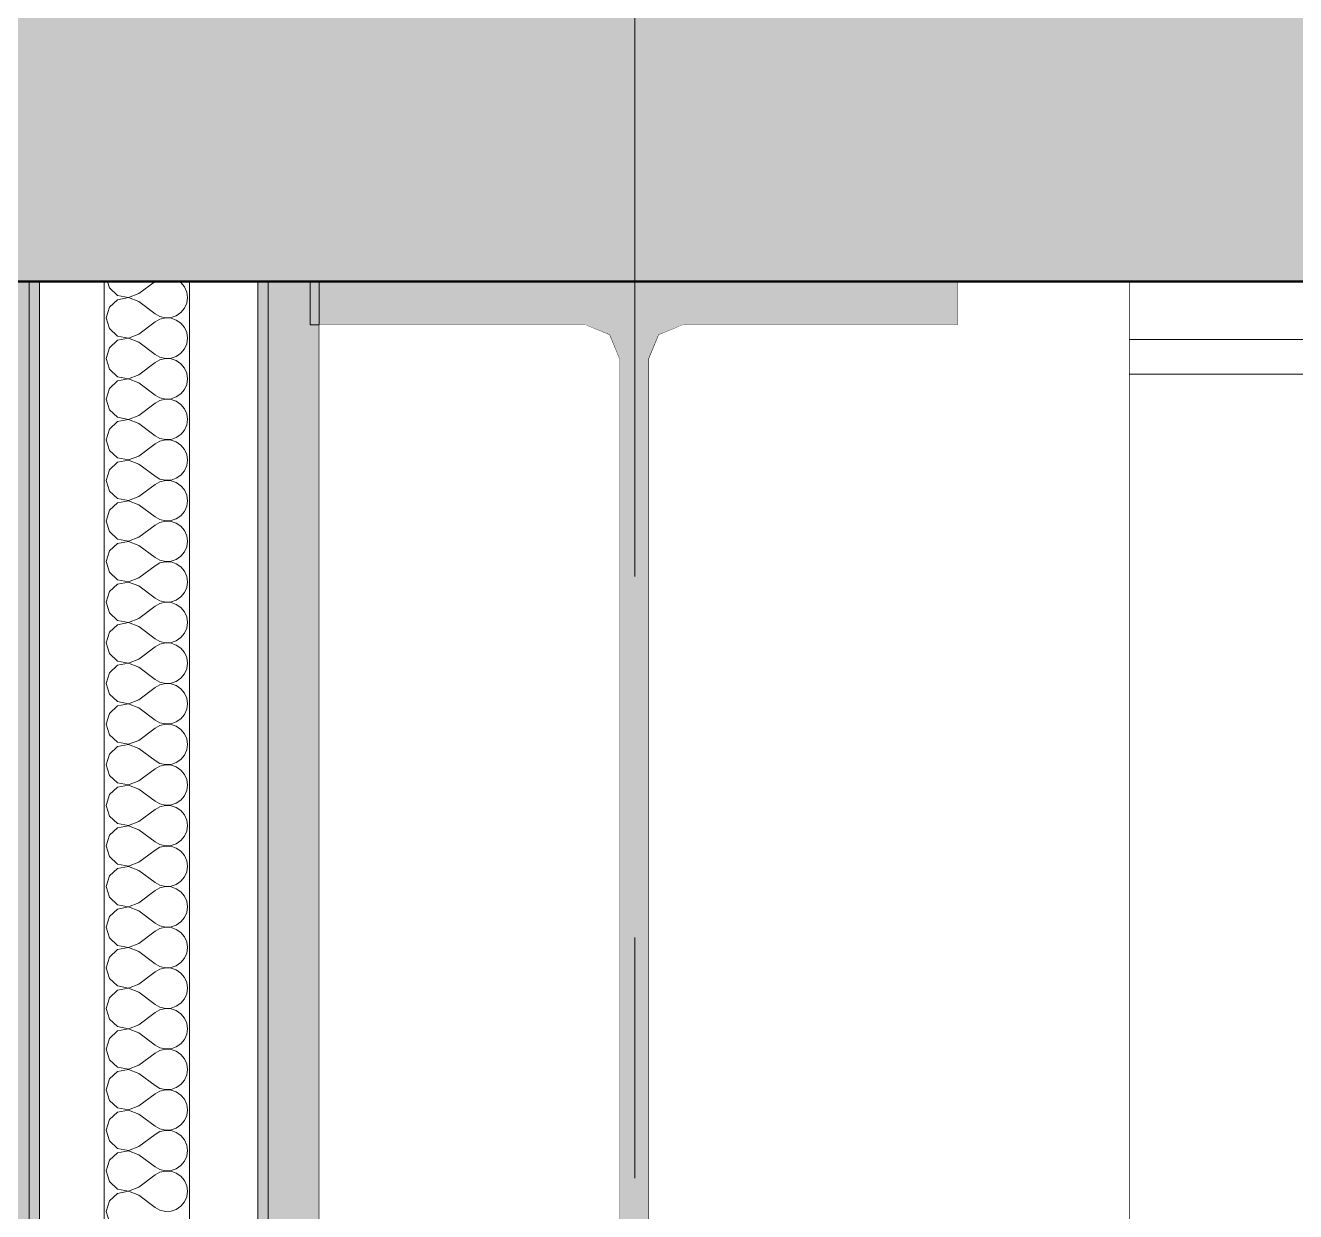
# Model space of a CAD drawing. Header units: millimetres. Extents: x -48147 to 1436659, y -488302 to 18123.
# Drawn here: x 1419576 to 1419948.3, y -475655.4 to -475307.8 of the extents above; entities that cross this region are included whole.
import ezdxf
from ezdxf.enums import TextEntityAlignment as Align

# ---------------------------------------------------------------- set-up
doc = ezdxf.new("R2010")
doc.units = ezdxf.units.MM
doc.header["$MEASUREMENT"] = 0
doc.linetypes.add('Double Dashed', pattern=[546.805537, 264.583325, -105.833328, 70.555556, -105.833328])
doc.linetypes.add('Wipeout_Contour', pattern=[1000, 0, -1000])
for name, color, linetype in [('A-230-M_FLOOR.IFC Import', 7, 'Continuous'), ('A-25-M_Wall_Int', 7, 'Continuous'), ('New_A-15-MG_Structural_Grid_Phase_2', 7, 'Continuous'), ('New_A-25-M_Wall_Int', 7, 'Continuous'), ('S-280-M_STRUCT_FRAME.IFC Import', 7, 'Continuous')]:
    doc.layers.add(name, color=color, linetype=linetype)
for name, color, linetype, lineweight, true_color in [('A-230-M_FLOOR.IFC Import_Pen_No__109', 7, 'Continuous', 15, 0xa6a6a6), ('A-230-M_FLOOR.IFC Import_Pen_No__29', 7, 'Continuous', 50, 0x2a2a2a), ('New_A-15-MG_Structural_Grid_Phase_2_Pen_No__222', 7, 'Continuous', 13, 0x65af33), ('New_A-25-M_Wall_Int_Pen_No__107', 7, 'Continuous', 15, 0xa6a6a6)]:
    doc.layers.add(name, color=color, linetype=linetype, lineweight=lineweight, true_color=true_color)
for name, color, linetype, lineweight in [('New_A-25-M_Wall_Int_Pen_No__1', 7, 'Continuous', 13), ('S-280-M_STRUCT_FRAME.IFC Import_Pen_No__1', 7, 'Continuous', 13), ('S-280-M_STRUCT_FRAME.IFC Import_Pen_No__160', 5, 'Continuous', 200), ('S-280-M_STRUCT_FRAME.IFC Import_Pen_No__90', 8, 'Continuous', 20)]:
    doc.layers.add(name, color=color, linetype=linetype, lineweight=lineweight)
doc.styles.add('GENERATED_STYLE_2', font='')
doc.styles.get('GENERATED_STYLE_2').set_extended_font_data('Swis721 BT')

# ---------------------------------------------------------------- blocks, each defined once
blk = doc.blocks.new('*X360', base_point=(1424163.9, -483032.8))
at = {"layer": 'New_A-25-M_Wall_Int_Pen_No__107', "linetype": 'Continuous'}
for p, q in [((1419600.05, -475382.8), (1419600.6, -475384.74)), ((1419600.6, -475384.74), (1419603, -475386.93)), ((1419609.24, -475386.37), (1419614, -475382.8)), ((1419621.59, -475383.16), (1419621.05, -475382.8)), ((1419622.63, -475384.43), (1419621.59, -475383.16)), ((1419623.3, -475385.93), (1419622.63, -475384.43)), ((1419623.52, -475387.56), (1419623.3, -475385.93)), ((1419603, -475388.19), (1419600.6, -475390.38)), ((1419603, -475386.93), (1419606.2, -475387.53)), ((1419606.2, -475387.58), (1419603, -475388.19)), ((1419606.2, -475387.53), (1419609.24, -475386.37)), ((1419609.24, -475388.75), (1419606.2, -475387.58)), ((1419609.24, -475388.75), (1419614, -475392.32)), ((1419622.63, -475390.69), (1419623.3, -475389.19)), ((1419623.3, -475389.19), (1419623.52, -475387.56)), ((1419600.6, -475390.38), (1419599.71, -475393.51)), ((1419599.71, -475393.51), (1419600.6, -475396.64)), ((1419614, -475392.32), (1419615.44, -475393.12)), ((1419615.44, -475393.12), (1419617.04, -475393.49)), ((1419617.04, -475393.54), (1419615.44, -475393.91)), ((1419617.04, -475393.49), (1419618.68, -475393.41)), ((1419618.68, -475393.61), (1419617.04, -475393.54)), ((1419618.68, -475393.41), (1419620.23, -475392.88)), ((1419620.23, -475392.88), (1419621.59, -475391.95)), ((1419621.59, -475391.95), (1419622.63, -475390.69)), ((1419600.6, -475396.64), (1419603, -475398.84)), ((1419609.24, -475398.27), (1419614, -475394.7)), ((1419615.44, -475393.91), (1419614, -475394.7)), ((1419620.23, -475394.14), (1419618.68, -475393.61)), ((1419621.59, -475395.07), (1419620.23, -475394.14)), ((1419622.63, -475396.33), (1419621.59, -475395.07)), ((1419623.3, -475397.84), (1419622.63, -475396.33)), ((1419603, -475400.09), (1419600.6, -475402.29)), ((1419603, -475398.84), (1419606.2, -475399.44)), ((1419606.2, -475399.49), (1419603, -475400.09)), ((1419606.2, -475399.44), (1419609.24, -475398.27)), ((1419609.24, -475400.65), (1419606.2, -475399.49)), ((1419609.24, -475400.65), (1419614, -475404.23)), ((1419623.52, -475399.46), (1419623.3, -475397.84)), ((1419623.3, -475401.09), (1419623.52, -475399.46)), ((1419600.6, -475402.29), (1419599.71, -475405.42)), ((1419614, -475404.23), (1419615.44, -475405.02)), ((1419620.23, -475404.79), (1419621.59, -475403.86)), ((1419621.59, -475403.86), (1419622.63, -475402.59)), ((1419622.63, -475402.59), (1419623.3, -475401.09)), ((1419599.71, -475405.42), (1419600.6, -475408.55)), ((1419609.24, -475410.18), (1419614, -475406.61)), ((1419615.44, -475405.81), (1419614, -475406.61)), ((1419615.44, -475405.02), (1419617.04, -475405.39)), ((1419617.04, -475405.44), (1419615.44, -475405.81)), ((1419617.04, -475405.39), (1419618.68, -475405.31)), ((1419618.68, -475405.52), (1419617.04, -475405.44)), ((1419618.68, -475405.31), (1419620.23, -475404.79)), ((1419620.23, -475406.04), (1419618.68, -475405.52)), ((1419621.59, -475406.97), (1419620.23, -475406.04)), ((1419622.63, -475408.24), (1419621.59, -475406.97)), ((1419623.3, -475409.74), (1419622.63, -475408.24)), ((1419600.6, -475408.55), (1419603, -475410.74)), ((1419603, -475412), (1419600.6, -475414.19)), ((1419603, -475410.74), (1419606.2, -475411.34)), ((1419606.2, -475411.39), (1419603, -475412)), ((1419606.2, -475411.34), (1419609.24, -475410.18)), ((1419609.24, -475412.56), (1419606.2, -475411.39)), ((1419623.52, -475411.37), (1419623.3, -475409.74)), ((1419623.3, -475412.99), (1419623.52, -475411.37)), ((1419600.6, -475414.19), (1419599.71, -475417.32)), ((1419609.24, -475412.56), (1419614, -475416.13)), ((1419620.23, -475416.69), (1419621.59, -475415.76)), ((1419621.59, -475415.76), (1419622.63, -475414.5)), ((1419622.63, -475414.5), (1419623.3, -475412.99)), ((1419599.71, -475417.32), (1419600.6, -475420.45)), ((1419609.24, -475422.08), (1419614, -475418.51)), ((1419614, -475416.13), (1419615.44, -475416.92)), ((1419615.44, -475417.72), (1419614, -475418.51)), ((1419615.44, -475416.92), (1419617.04, -475417.3)), ((1419617.04, -475417.34), (1419615.44, -475417.72)), ((1419617.04, -475417.3), (1419618.68, -475417.22)), ((1419618.68, -475417.42), (1419617.04, -475417.34)), ((1419618.68, -475417.22), (1419620.23, -475416.69)), ((1419620.23, -475417.95), (1419618.68, -475417.42)), ((1419621.59, -475418.88), (1419620.23, -475417.95)), ((1419622.63, -475420.14), (1419621.59, -475418.88)), ((1419600.6, -475420.45), (1419603, -475422.64)), ((1419603, -475422.64), (1419606.2, -475423.25)), ((1419606.2, -475423.3), (1419603, -475423.9)), ((1419606.2, -475423.25), (1419609.24, -475422.08)), ((1419609.24, -475424.46), (1419606.2, -475423.3)), ((1419623.3, -475421.65), (1419622.63, -475420.14)), ((1419623.52, -475423.27), (1419623.3, -475421.65)), ((1419623.3, -475424.9), (1419623.52, -475423.27)), ((1419600.6, -475426.1), (1419599.71, -475429.23)), ((1419603, -475423.9), (1419600.6, -475426.1)), ((1419609.24, -475424.46), (1419614, -475428.04)), ((1419621.59, -475427.67), (1419622.63, -475426.4)), ((1419622.63, -475426.4), (1419623.3, -475424.9)), ((1419599.71, -475429.23), (1419600.6, -475432.35)), ((1419609.24, -475433.99), (1419614, -475430.42)), ((1419614, -475428.04), (1419615.44, -475428.83)), ((1419615.44, -475429.62), (1419614, -475430.42)), ((1419615.44, -475428.83), (1419617.04, -475429.2)), ((1419617.04, -475429.25), (1419615.44, -475429.62)), ((1419617.04, -475429.2), (1419618.68, -475429.12)), ((1419618.68, -475429.33), (1419617.04, -475429.25)), ((1419618.68, -475429.12), (1419620.23, -475428.6)), ((1419620.23, -475429.85), (1419618.68, -475429.33)), ((1419620.23, -475428.6), (1419621.59, -475427.67)), ((1419621.59, -475430.78), (1419620.23, -475429.85)), ((1419600.6, -475432.35), (1419603, -475434.55)), ((1419606.2, -475435.15), (1419609.24, -475433.99)), ((1419622.63, -475432.05), (1419621.59, -475430.78)), ((1419623.3, -475433.55), (1419622.63, -475432.05)), ((1419623.52, -475435.18), (1419623.3, -475433.55)), ((1419600.6, -475438), (1419599.71, -475441.13)), ((1419603, -475435.81), (1419600.6, -475438)), ((1419603, -475434.55), (1419606.2, -475435.15)), ((1419606.2, -475435.2), (1419603, -475435.81)), ((1419609.24, -475436.37), (1419606.2, -475435.2)), ((1419609.24, -475436.37), (1419614, -475439.94)), ((1419622.63, -475438.31), (1419623.3, -475436.8)), ((1419623.3, -475436.8), (1419623.52, -475435.18)), ((1419599.71, -475441.13), (1419600.6, -475444.26)), ((1419614, -475439.94), (1419615.44, -475440.73)), ((1419615.44, -475441.53), (1419614, -475442.32)), ((1419615.44, -475440.73), (1419617.04, -475441.11)), ((1419617.04, -475441.15), (1419615.44, -475441.53)), ((1419617.04, -475441.11), (1419618.68, -475441.03)), ((1419618.68, -475441.23), (1419617.04, -475441.15)), ((1419618.68, -475441.03), (1419620.23, -475440.5)), ((1419620.23, -475441.76), (1419618.68, -475441.23)), ((1419620.23, -475440.5), (1419621.59, -475439.57)), ((1419621.59, -475442.69), (1419620.23, -475441.76)), ((1419621.59, -475439.57), (1419622.63, -475438.31)), ((1419600.6, -475444.26), (1419603, -475446.45)), ((1419609.24, -475445.89), (1419614, -475442.32)), ((1419622.63, -475443.95), (1419621.59, -475442.69)), ((1419623.3, -475445.46), (1419622.63, -475443.95)), ((1419623.52, -475447.08), (1419623.3, -475445.46)), ((1419603, -475447.71), (1419600.6, -475449.91)), ((1419603, -475446.45), (1419606.2, -475447.06)), ((1419606.2, -475447.11), (1419603, -475447.71)), ((1419606.2, -475447.06), (1419609.24, -475445.89)), ((1419609.24, -475448.27), (1419606.2, -475447.11)), ((1419609.24, -475448.27), (1419614, -475451.84)), ((1419622.63, -475450.21), (1419623.3, -475448.71)), ((1419623.3, -475448.71), (1419623.52, -475447.08)), ((1419600.6, -475449.91), (1419599.71, -475453.04)), ((1419599.71, -475453.04), (1419600.6, -475456.16)), ((1419614, -475451.84), (1419615.44, -475452.64)), ((1419615.44, -475452.64), (1419617.04, -475453.01)), ((1419617.04, -475453.06), (1419615.44, -475453.43)), ((1419617.04, -475453.01), (1419618.68, -475452.93)), ((1419618.68, -475453.14), (1419617.04, -475453.06)), ((1419618.68, -475452.93), (1419620.23, -475452.41)), ((1419620.23, -475452.41), (1419621.59, -475451.48)), ((1419621.59, -475451.48), (1419622.63, -475450.21)), ((1419600.6, -475456.16), (1419603, -475458.36)), ((1419609.24, -475457.8), (1419614, -475454.23)), ((1419615.44, -475453.43), (1419614, -475454.23)), ((1419620.23, -475453.66), (1419618.68, -475453.14)), ((1419621.59, -475454.59), (1419620.23, -475453.66)), ((1419622.63, -475455.86), (1419621.59, -475454.59)), ((1419623.3, -475457.36), (1419622.63, -475455.86)), ((1419603, -475459.62), (1419600.6, -475461.81)), ((1419603, -475458.36), (1419606.2, -475458.96)), ((1419606.2, -475459.01), (1419603, -475459.62)), ((1419606.2, -475458.96), (1419609.24, -475457.8)), ((1419609.24, -475460.18), (1419606.2, -475459.01)), ((1419609.24, -475460.18), (1419614, -475463.75)), ((1419623.52, -475458.99), (1419623.3, -475457.36)), ((1419623.3, -475460.61), (1419623.52, -475458.99)), ((1419600.6, -475461.81), (1419599.71, -475464.94)), ((1419614, -475463.75), (1419615.44, -475464.54)), ((1419620.23, -475464.31), (1419621.59, -475463.38)), ((1419621.59, -475463.38), (1419622.63, -475462.12)), ((1419622.63, -475462.12), (1419623.3, -475460.61)), ((1419599.71, -475464.94), (1419600.6, -475468.07)), ((1419609.24, -475469.7), (1419614, -475466.13)), ((1419615.44, -475465.34), (1419614, -475466.13)), ((1419615.44, -475464.54), (1419617.04, -475464.92)), ((1419617.04, -475464.96), (1419615.44, -475465.34)), ((1419617.04, -475464.92), (1419618.68, -475464.84)), ((1419618.68, -475465.04), (1419617.04, -475464.96)), ((1419618.68, -475464.84), (1419620.23, -475464.31)), ((1419620.23, -475465.57), (1419618.68, -475465.04)), ((1419621.59, -475466.5), (1419620.23, -475465.57)), ((1419622.63, -475467.76), (1419621.59, -475466.5)), ((1419623.3, -475469.27), (1419622.63, -475467.76)), ((1419600.6, -475468.07), (1419603, -475470.26)), ((1419603, -475471.52), (1419600.6, -475473.72)), ((1419603, -475470.26), (1419606.2, -475470.87)), ((1419606.2, -475470.92), (1419603, -475471.52)), ((1419606.2, -475470.87), (1419609.24, -475469.7)), ((1419609.24, -475472.08), (1419606.2, -475470.92)), ((1419623.52, -475470.89), (1419623.3, -475469.27)), ((1419623.3, -475472.52), (1419623.52, -475470.89)), ((1419600.6, -475473.72), (1419599.71, -475476.84)), ((1419609.24, -475472.08), (1419614, -475475.65)), ((1419620.23, -475476.22), (1419621.59, -475475.29)), ((1419621.59, -475475.29), (1419622.63, -475474.02)), ((1419622.63, -475474.02), (1419623.3, -475472.52)), ((1419599.71, -475476.84), (1419600.6, -475479.97)), ((1419609.24, -475481.61), (1419614, -475478.04)), ((1419614, -475475.65), (1419615.44, -475476.45)), ((1419615.44, -475477.24), (1419614, -475478.04)), ((1419615.44, -475476.45), (1419617.04, -475476.82)), ((1419617.04, -475476.87), (1419615.44, -475477.24)), ((1419617.04, -475476.82), (1419618.68, -475476.74)), ((1419618.68, -475476.95), (1419617.04, -475476.87)), ((1419618.68, -475476.74), (1419620.23, -475476.22)), ((1419620.23, -475477.47), (1419618.68, -475476.95)), ((1419621.59, -475478.4), (1419620.23, -475477.47)), ((1419622.63, -475479.67), (1419621.59, -475478.4)), ((1419600.6, -475479.97), (1419603, -475482.17)), ((1419603, -475482.17), (1419606.2, -475482.77)), ((1419606.2, -475482.82), (1419603, -475483.43)), ((1419606.2, -475482.77), (1419609.24, -475481.61)), ((1419609.24, -475483.99), (1419606.2, -475482.82)), ((1419623.3, -475481.17), (1419622.63, -475479.67)), ((1419623.52, -475482.8), (1419623.3, -475481.17)), ((1419623.3, -475484.42), (1419623.52, -475482.8)), ((1419600.6, -475485.62), (1419599.71, -475488.75)), ((1419603, -475483.43), (1419600.6, -475485.62)), ((1419609.24, -475483.99), (1419614, -475487.56)), ((1419621.59, -475487.19), (1419622.63, -475485.93)), ((1419622.63, -475485.93), (1419623.3, -475484.42)), ((1419599.71, -475488.75), (1419600.6, -475491.88)), ((1419609.24, -475493.51), (1419614, -475489.94)), ((1419614, -475487.56), (1419615.44, -475488.35)), ((1419615.44, -475489.15), (1419614, -475489.94)), ((1419615.44, -475488.35), (1419617.04, -475488.73)), ((1419617.04, -475488.77), (1419615.44, -475489.15)), ((1419617.04, -475488.73), (1419618.68, -475488.65)), ((1419618.68, -475488.85), (1419617.04, -475488.77)), ((1419618.68, -475488.65), (1419620.23, -475488.12)), ((1419620.23, -475489.38), (1419618.68, -475488.85)), ((1419620.23, -475488.12), (1419621.59, -475487.19)), ((1419621.59, -475490.31), (1419620.23, -475489.38)), ((1419622.63, -475491.57), (1419621.59, -475490.31)), ((1419600.6, -475491.88), (1419603, -475494.07)), ((1419603, -475494.07), (1419606.2, -475494.68)), ((1419606.2, -475494.68), (1419609.24, -475493.51)), ((1419623.3, -475493.08), (1419622.63, -475491.57)), ((1419623.52, -475494.7), (1419623.3, -475493.08)), ((1419600.6, -475497.52), (1419599.71, -475500.65)), ((1419603, -475495.33), (1419600.6, -475497.52)), ((1419606.2, -475494.73), (1419603, -475495.33)), ((1419609.24, -475495.89), (1419606.2, -475494.73)), ((1419609.24, -475495.89), (1419614, -475499.46)), ((1419622.63, -475497.83), (1419623.3, -475496.33)), ((1419623.3, -475496.33), (1419623.52, -475494.7)), ((1419599.71, -475500.65), (1419600.6, -475503.78)), ((1419614, -475499.46), (1419615.44, -475500.26)), ((1419615.44, -475501.05), (1419614, -475501.84)), ((1419615.44, -475500.26), (1419617.04, -475500.63)), ((1419617.04, -475500.68), (1419615.44, -475501.05)), ((1419617.04, -475500.63), (1419618.68, -475500.55)), ((1419618.68, -475500.76), (1419617.04, -475500.68)), ((1419618.68, -475500.55), (1419620.23, -475500.03)), ((1419620.23, -475501.28), (1419618.68, -475500.76)), ((1419620.23, -475500.03), (1419621.59, -475499.1)), ((1419621.59, -475502.21), (1419620.23, -475501.28)), ((1419621.59, -475499.1), (1419622.63, -475497.83)), ((1419600.6, -475503.78), (1419603, -475505.98)), ((1419609.24, -475505.42), (1419614, -475501.84)), ((1419622.63, -475503.48), (1419621.59, -475502.21)), ((1419623.3, -475504.98), (1419622.63, -475503.48)), ((1419623.52, -475506.61), (1419623.3, -475504.98)), ((1419603, -475507.23), (1419600.6, -475509.43)), ((1419603, -475505.98), (1419606.2, -475506.58)), ((1419606.2, -475506.63), (1419603, -475507.23)), ((1419606.2, -475506.58), (1419609.24, -475505.42)), ((1419609.24, -475507.8), (1419606.2, -475506.63)), ((1419609.24, -475507.8), (1419614, -475511.37)), ((1419622.63, -475509.74), (1419623.3, -475508.23)), ((1419623.3, -475508.23), (1419623.52, -475506.61)), ((1419600.6, -475509.43), (1419599.71, -475512.56)), ((1419599.71, -475512.56), (1419600.6, -475515.69)), ((1419614, -475511.37), (1419615.44, -475512.16)), ((1419615.44, -475512.16), (1419617.04, -475512.53)), ((1419617.04, -475512.58), (1419615.44, -475512.95)), ((1419617.04, -475512.53), (1419618.68, -475512.46)), ((1419618.68, -475512.66), (1419617.04, -475512.58)), ((1419618.68, -475512.46), (1419620.23, -475511.93)), ((1419620.23, -475513.19), (1419618.68, -475512.66)), ((1419620.23, -475511.93), (1419621.59, -475511)), ((1419621.59, -475511), (1419622.63, -475509.74)), ((1419600.6, -475515.69), (1419603, -475517.88)), ((1419609.24, -475517.32), (1419614, -475513.75)), ((1419615.44, -475512.95), (1419614, -475513.75)), ((1419621.59, -475514.12), (1419620.23, -475513.19)), ((1419622.63, -475515.38), (1419621.59, -475514.12)), ((1419623.3, -475516.88), (1419622.63, -475515.38)), ((1419603, -475519.14), (1419600.6, -475521.33)), ((1419603, -475517.88), (1419606.2, -475518.49)), ((1419606.2, -475518.54), (1419603, -475519.14)), ((1419606.2, -475518.49), (1419609.24, -475517.32)), ((1419609.24, -475519.7), (1419606.2, -475518.54)), ((1419609.24, -475519.7), (1419614, -475523.27)), ((1419622.63, -475521.64), (1419623.3, -475520.14)), ((1419623.52, -475518.51), (1419623.3, -475516.88)), ((1419623.3, -475520.14), (1419623.52, -475518.51)), ((1419600.6, -475521.33), (1419599.71, -475524.46)), ((1419614, -475523.27), (1419615.44, -475524.07)), ((1419618.68, -475524.36), (1419620.23, -475523.84)), ((1419620.23, -475523.84), (1419621.59, -475522.91)), ((1419621.59, -475522.91), (1419622.63, -475521.64)), ((1419599.71, -475524.46), (1419600.6, -475527.59)), ((1419609.24, -475529.23), (1419614, -475525.65)), ((1419615.44, -475524.86), (1419614, -475525.65)), ((1419615.44, -475524.07), (1419617.04, -475524.44)), ((1419617.04, -475524.49), (1419615.44, -475524.86)), ((1419617.04, -475524.44), (1419618.68, -475524.36)), ((1419618.68, -475524.57), (1419617.04, -475524.49)), ((1419620.23, -475525.09), (1419618.68, -475524.57)), ((1419621.59, -475526.02), (1419620.23, -475525.09)), ((1419622.63, -475527.29), (1419621.59, -475526.02)), ((1419623.3, -475528.79), (1419622.63, -475527.29)), ((1419600.6, -475527.59), (1419603, -475529.79)), ((1419603, -475531.04), (1419600.6, -475533.24)), ((1419603, -475529.79), (1419606.2, -475530.39)), ((1419606.2, -475530.44), (1419603, -475531.04)), ((1419606.2, -475530.39), (1419609.24, -475529.23)), ((1419609.24, -475531.61), (1419606.2, -475530.44)), ((1419623.52, -475530.42), (1419623.3, -475528.79)), ((1419623.3, -475532.04), (1419623.52, -475530.42)), ((1419600.6, -475533.24), (1419599.71, -475536.37)), ((1419609.24, -475531.61), (1419614, -475535.18)), ((1419620.23, -475535.74), (1419621.59, -475534.81)), ((1419621.59, -475534.81), (1419622.63, -475533.55)), ((1419622.63, -475533.55), (1419623.3, -475532.04)), ((1419599.71, -475536.37), (1419600.6, -475539.5)), ((1419609.24, -475541.13), (1419614, -475537.56)), ((1419614, -475535.18), (1419615.44, -475535.97)), ((1419615.44, -475536.76), (1419614, -475537.56)), ((1419615.44, -475535.97), (1419617.04, -475536.34)), ((1419617.04, -475536.39), (1419615.44, -475536.76)), ((1419617.04, -475536.34), (1419618.68, -475536.26)), ((1419618.68, -475536.47), (1419617.04, -475536.39)), ((1419618.68, -475536.26), (1419620.23, -475535.74)), ((1419620.23, -475537), (1419618.68, -475536.47)), ((1419621.59, -475537.93), (1419620.23, -475537)), ((1419622.63, -475539.19), (1419621.59, -475537.93)), ((1419600.6, -475539.5), (1419603, -475541.69)), ((1419603, -475541.69), (1419606.2, -475542.3)), ((1419606.2, -475542.34), (1419603, -475542.95)), ((1419606.2, -475542.3), (1419609.24, -475541.13)), ((1419609.24, -475543.51), (1419606.2, -475542.34)), ((1419623.3, -475540.69), (1419622.63, -475539.19)), ((1419623.52, -475542.32), (1419623.3, -475540.69)), ((1419623.3, -475543.95), (1419623.52, -475542.32)), ((1419600.6, -475545.14), (1419599.71, -475548.27)), ((1419603, -475542.95), (1419600.6, -475545.14)), ((1419609.24, -475543.51), (1419614, -475547.08)), ((1419621.59, -475546.71), (1419622.63, -475545.45)), ((1419622.63, -475545.45), (1419623.3, -475543.95)), ((1419599.71, -475548.27), (1419600.6, -475551.4)), ((1419609.24, -475553.04), (1419614, -475549.46)), ((1419614, -475547.08), (1419615.44, -475547.88)), ((1419615.44, -475548.67), (1419614, -475549.46)), ((1419615.44, -475547.88), (1419617.04, -475548.25)), ((1419617.04, -475548.3), (1419615.44, -475548.67)), ((1419617.04, -475548.25), (1419618.68, -475548.17)), ((1419618.68, -475548.38), (1419617.04, -475548.3)), ((1419618.68, -475548.17), (1419620.23, -475547.64)), ((1419620.23, -475548.9), (1419618.68, -475548.38)), ((1419620.23, -475547.64), (1419621.59, -475546.71)), ((1419621.59, -475549.83), (1419620.23, -475548.9)), ((1419622.63, -475551.1), (1419621.59, -475549.83)), ((1419600.6, -475551.4), (1419603, -475553.6)), ((1419603, -475553.6), (1419606.2, -475554.2)), ((1419606.2, -475554.2), (1419609.24, -475553.04)), ((1419623.3, -475552.6), (1419622.63, -475551.1)), ((1419623.52, -475554.23), (1419623.3, -475552.6)), ((1419600.6, -475557.05), (1419599.71, -475560.18)), ((1419603, -475554.85), (1419600.6, -475557.05)), ((1419606.2, -475554.25), (1419603, -475554.85)), ((1419609.24, -475555.42), (1419606.2, -475554.25)), ((1419609.24, -475555.42), (1419614, -475558.99)), ((1419621.59, -475558.62), (1419622.63, -475557.35)), ((1419622.63, -475557.35), (1419623.3, -475555.85)), ((1419623.3, -475555.85), (1419623.52, -475554.23)), ((1419599.71, -475560.18), (1419600.6, -475563.31)), ((1419614, -475558.99), (1419615.44, -475559.78)), ((1419615.44, -475560.57), (1419614, -475561.37)), ((1419615.44, -475559.78), (1419617.04, -475560.15)), ((1419617.04, -475560.2), (1419615.44, -475560.57)), ((1419617.04, -475560.15), (1419618.68, -475560.07)), ((1419618.68, -475560.28), (1419617.04, -475560.2)), ((1419618.68, -475560.07), (1419620.23, -475559.55)), ((1419620.23, -475560.81), (1419618.68, -475560.28)), ((1419620.23, -475559.55), (1419621.59, -475558.62)), ((1419621.59, -475561.74), (1419620.23, -475560.81)), ((1419600.6, -475563.31), (1419603, -475565.5)), ((1419609.24, -475564.94), (1419614, -475561.37)), ((1419622.63, -475563), (1419621.59, -475561.74)), ((1419623.3, -475564.5), (1419622.63, -475563)), ((1419623.52, -475566.13), (1419623.3, -475564.5)), ((1419603, -475566.76), (1419600.6, -475568.95)), ((1419603, -475565.5), (1419606.2, -475566.11)), ((1419606.2, -475566.15), (1419603, -475566.76)), ((1419606.2, -475566.11), (1419609.24, -475564.94)), ((1419609.24, -475567.32), (1419606.2, -475566.15)), ((1419609.24, -475567.32), (1419614, -475570.89)), ((1419622.63, -475569.26), (1419623.3, -475567.76)), ((1419623.3, -475567.76), (1419623.52, -475566.13)), ((1419600.6, -475568.95), (1419599.71, -475572.08)), ((1419599.71, -475572.08), (1419600.6, -475575.21)), ((1419614, -475570.89), (1419615.44, -475571.69)), ((1419615.44, -475571.69), (1419617.04, -475572.06)), ((1419617.04, -475572.11), (1419615.44, -475572.48)), ((1419617.04, -475572.06), (1419618.68, -475571.98)), ((1419618.68, -475572.19), (1419617.04, -475572.11)), ((1419618.68, -475571.98), (1419620.23, -475571.45)), ((1419620.23, -475572.71), (1419618.68, -475572.19)), ((1419620.23, -475571.45), (1419621.59, -475570.52)), ((1419621.59, -475570.52), (1419622.63, -475569.26)), ((1419600.6, -475575.21), (1419603, -475577.41)), ((1419609.24, -475576.84), (1419614, -475573.27)), ((1419615.44, -475572.48), (1419614, -475573.27)), ((1419621.59, -475573.64), (1419620.23, -475572.71)), ((1419622.63, -475574.91), (1419621.59, -475573.64)), ((1419623.3, -475576.41), (1419622.63, -475574.91)), ((1419603, -475578.66), (1419600.6, -475580.86)), ((1419603, -475577.41), (1419606.2, -475578.01)), ((1419606.2, -475578.06), (1419603, -475578.66)), ((1419606.2, -475578.01), (1419609.24, -475576.84)), ((1419609.24, -475579.23), (1419606.2, -475578.06)), ((1419609.24, -475579.23), (1419614, -475582.8)), ((1419622.63, -475581.16), (1419623.3, -475579.66)), ((1419623.52, -475578.04), (1419623.3, -475576.41)), ((1419623.3, -475579.66), (1419623.52, -475578.04)), ((1419600.6, -475580.86), (1419599.71, -475583.99)), ((1419614, -475582.8), (1419615.44, -475583.59)), ((1419618.68, -475583.88), (1419620.23, -475583.36)), ((1419620.23, -475583.36), (1419621.59, -475582.43)), ((1419621.59, -475582.43), (1419622.63, -475581.16)), ((1419599.71, -475583.99), (1419600.6, -475587.12)), ((1419600.6, -475587.12), (1419603, -475589.31)), ((1419609.24, -475588.75), (1419614, -475585.18)), ((1419615.44, -475584.38), (1419614, -475585.18)), ((1419615.44, -475583.59), (1419617.04, -475583.96)), ((1419617.04, -475584.01), (1419615.44, -475584.38)), ((1419617.04, -475583.96), (1419618.68, -475583.88)), ((1419618.68, -475584.09), (1419617.04, -475584.01)), ((1419620.23, -475584.62), (1419618.68, -475584.09)), ((1419621.59, -475585.55), (1419620.23, -475584.62)), ((1419622.63, -475586.81), (1419621.59, -475585.55)), ((1419623.3, -475588.31), (1419622.63, -475586.81)), ((1419603, -475590.57), (1419600.6, -475592.76)), ((1419603, -475589.31), (1419606.2, -475589.92)), ((1419606.2, -475589.96), (1419603, -475590.57)), ((1419606.2, -475589.92), (1419609.24, -475588.75)), ((1419609.24, -475591.13), (1419606.2, -475589.96)), ((1419623.52, -475589.94), (1419623.3, -475588.31)), ((1419623.3, -475591.57), (1419623.52, -475589.94)), ((1419600.6, -475592.76), (1419599.71, -475595.89)), ((1419609.24, -475591.13), (1419614, -475594.7)), ((1419620.23, -475595.26), (1419621.59, -475594.33)), ((1419621.59, -475594.33), (1419622.63, -475593.07)), ((1419622.63, -475593.07), (1419623.3, -475591.57)), ((1419599.71, -475595.89), (1419600.6, -475599.02)), ((1419609.24, -475600.65), (1419614, -475597.08)), ((1419614, -475594.7), (1419615.44, -475595.5)), ((1419615.44, -475596.29), (1419614, -475597.08)), ((1419615.44, -475595.5), (1419617.04, -475595.87)), ((1419617.04, -475595.92), (1419615.44, -475596.29)), ((1419617.04, -475595.87), (1419618.68, -475595.79)), ((1419618.68, -475596), (1419617.04, -475595.92)), ((1419618.68, -475595.79), (1419620.23, -475595.26)), ((1419620.23, -475596.52), (1419618.68, -475596)), ((1419621.59, -475597.45), (1419620.23, -475596.52)), ((1419622.63, -475598.72), (1419621.59, -475597.45)), ((1419600.6, -475599.02), (1419603, -475601.22)), ((1419603, -475601.22), (1419606.2, -475601.82)), ((1419606.2, -475601.87), (1419603, -475602.47)), ((1419606.2, -475601.82), (1419609.24, -475600.65)), ((1419609.24, -475603.04), (1419606.2, -475601.87)), ((1419623.3, -475600.22), (1419622.63, -475598.72)), ((1419623.52, -475601.84), (1419623.3, -475600.22)), ((1419623.3, -475603.47), (1419623.52, -475601.84)), ((1419600.6, -475604.67), (1419599.71, -475607.8)), ((1419603, -475602.47), (1419600.6, -475604.67)), ((1419609.24, -475603.04), (1419614, -475606.61)), ((1419621.59, -475606.24), (1419622.63, -475604.97)), ((1419622.63, -475604.97), (1419623.3, -475603.47)), ((1419599.71, -475607.8), (1419600.6, -475610.93)), ((1419609.24, -475612.56), (1419614, -475608.99)), ((1419614, -475606.61), (1419615.44, -475607.4)), ((1419615.44, -475608.19), (1419614, -475608.99)), ((1419615.44, -475607.4), (1419617.04, -475607.77)), ((1419617.04, -475607.82), (1419615.44, -475608.19)), ((1419617.04, -475607.77), (1419618.68, -475607.69)), ((1419618.68, -475607.9), (1419617.04, -475607.82)), ((1419618.68, -475607.69), (1419620.23, -475607.17)), ((1419620.23, -475608.43), (1419618.68, -475607.9)), ((1419620.23, -475607.17), (1419621.59, -475606.24)), ((1419621.59, -475609.36), (1419620.23, -475608.43)), ((1419622.63, -475610.62), (1419621.59, -475609.36)), ((1419600.6, -475610.93), (1419603, -475613.12)), ((1419603, -475613.12), (1419606.2, -475613.73)), ((1419606.2, -475613.73), (1419609.24, -475612.56)), ((1419623.3, -475612.12), (1419622.63, -475610.62)), ((1419623.52, -475613.75), (1419623.3, -475612.12)), ((1419600.6, -475616.57), (1419599.71, -475619.7)), ((1419603, -475614.38), (1419600.6, -475616.57)), ((1419606.2, -475613.77), (1419603, -475614.38)), ((1419609.24, -475614.94), (1419606.2, -475613.77)), ((1419609.24, -475614.94), (1419614, -475618.51)), ((1419621.59, -475618.14), (1419622.63, -475616.88)), ((1419622.63, -475616.88), (1419623.3, -475615.38)), ((1419623.3, -475615.38), (1419623.52, -475613.75)), ((1419599.71, -475619.7), (1419600.6, -475622.83)), ((1419614, -475618.51), (1419615.44, -475619.31)), ((1419615.44, -475620.1), (1419614, -475620.89)), ((1419615.44, -475619.31), (1419617.04, -475619.68)), ((1419617.04, -475619.73), (1419615.44, -475620.1)), ((1419617.04, -475619.68), (1419618.68, -475619.6)), ((1419618.68, -475619.81), (1419617.04, -475619.73)), ((1419618.68, -475619.6), (1419620.23, -475619.07)), ((1419620.23, -475620.33), (1419618.68, -475619.81)), ((1419620.23, -475619.07), (1419621.59, -475618.14)), ((1419621.59, -475621.26), (1419620.23, -475620.33)), ((1419600.6, -475622.83), (1419603, -475625.03)), ((1419609.24, -475624.46), (1419614, -475620.89)), ((1419622.63, -475622.52), (1419621.59, -475621.26)), ((1419623.3, -475624.03), (1419622.63, -475622.52)), ((1419623.52, -475625.65), (1419623.3, -475624.03)), ((1419603, -475626.28), (1419600.6, -475628.48)), ((1419603, -475625.03), (1419606.2, -475625.63)), ((1419606.2, -475625.68), (1419603, -475626.28)), ((1419606.2, -475625.63), (1419609.24, -475624.46)), ((1419609.24, -475626.84), (1419606.2, -475625.68)), ((1419609.24, -475626.84), (1419614, -475630.42)), ((1419622.63, -475628.78), (1419623.3, -475627.28)), ((1419623.3, -475627.28), (1419623.52, -475625.65)), ((1419600.6, -475628.48), (1419599.71, -475631.61)), ((1419599.71, -475631.61), (1419600.6, -475634.74)), ((1419614, -475630.42), (1419615.44, -475631.21)), ((1419615.44, -475631.21), (1419617.04, -475631.58)), ((1419617.04, -475631.63), (1419615.44, -475632)), ((1419617.04, -475631.58), (1419618.68, -475631.5)), ((1419618.68, -475631.71), (1419617.04, -475631.63)), ((1419618.68, -475631.5), (1419620.23, -475630.98)), ((1419620.23, -475632.23), (1419618.68, -475631.71)), ((1419620.23, -475630.98), (1419621.59, -475630.05)), ((1419621.59, -475630.05), (1419622.63, -475628.78)), ((1419600.6, -475634.74), (1419603, -475636.93)), ((1419609.24, -475636.37), (1419614, -475632.8)), ((1419615.44, -475632), (1419614, -475632.8)), ((1419621.59, -475633.16), (1419620.23, -475632.23)), ((1419622.63, -475634.43), (1419621.59, -475633.16)), ((1419623.3, -475635.93), (1419622.63, -475634.43)), ((1419603, -475638.19), (1419600.6, -475640.38)), ((1419603, -475636.93), (1419606.2, -475637.53)), ((1419606.2, -475637.58), (1419603, -475638.19)), ((1419606.2, -475637.53), (1419609.24, -475636.37)), ((1419609.24, -475638.75), (1419606.2, -475637.58)), ((1419609.24, -475638.75), (1419614, -475642.32)), ((1419622.63, -475640.69), (1419623.3, -475639.19)), ((1419623.52, -475637.56), (1419623.3, -475635.93)), ((1419623.3, -475639.19), (1419623.52, -475637.56)), ((1419600.6, -475640.38), (1419599.71, -475643.51)), ((1419614, -475642.32), (1419615.44, -475643.12)), ((1419618.68, -475643.41), (1419620.23, -475642.88)), ((1419620.23, -475642.88), (1419621.59, -475641.95)), ((1419621.59, -475641.95), (1419622.63, -475640.69)), ((1419599.71, -475643.51), (1419600.6, -475646.64)), ((1419600.6, -475646.64), (1419603, -475648.84)), ((1419609.24, -475648.27), (1419614, -475644.7)), ((1419615.44, -475643.91), (1419614, -475644.7)), ((1419615.44, -475643.12), (1419617.04, -475643.49)), ((1419617.04, -475643.54), (1419615.44, -475643.91)), ((1419617.04, -475643.49), (1419618.68, -475643.41)), ((1419618.68, -475643.61), (1419617.04, -475643.54)), ((1419620.23, -475644.14), (1419618.68, -475643.61)), ((1419621.59, -475645.07), (1419620.23, -475644.14)), ((1419622.63, -475646.33), (1419621.59, -475645.07)), ((1419623.3, -475647.84), (1419622.63, -475646.33)), ((1419603, -475650.09), (1419600.6, -475652.29)), ((1419603, -475648.84), (1419606.2, -475649.44)), ((1419606.2, -475649.49), (1419603, -475650.09)), ((1419606.2, -475649.44), (1419609.24, -475648.27)), ((1419609.24, -475650.65), (1419606.2, -475649.49)), ((1419623.52, -475649.46), (1419623.3, -475647.84)), ((1419623.3, -475651.09), (1419623.52, -475649.46)), ((1419600.6, -475652.29), (1419599.71, -475655.42)), ((1419609.24, -475650.65), (1419614, -475654.23)), ((1419620.23, -475654.79), (1419621.59, -475653.86)), ((1419621.59, -475653.86), (1419622.63, -475652.59)), ((1419622.63, -475652.59), (1419623.3, -475651.09)), ((1419599.71, -475655.42), (1419600.6, -475658.55)), ((1419614, -475654.23), (1419615.44, -475655.02)), ((1419615.44, -475655.02), (1419617.04, -475655.39)), ((1419617.04, -475655.39), (1419618.68, -475655.31)), ((1419618.68, -475655.31), (1419620.23, -475654.79))]:
    blk.add_line(p, q, dxfattribs=at)
blk = doc.blocks.new('Section Elem_332_2', base_point=(1424163.9, -483032.8))
at = {"layer": 'New_A-25-M_Wall_Int_Pen_No__107', "linetype": 'Continuous'}
for points in [[(1419562.12, -475382.8), (1419562.12, -478982.8), (1419577.12, -478982.8), (1419577.12, -475382.8)], [(1419647.12, -478982.8), (1419662.12, -478982.8), (1419662.12, -475382.8), (1419647.12, -475382.8)]]:
    blk.add_hatch(color=256, dxfattribs=at).paths.add_polyline_path(points)
at = {"layer": 'New_A-25-M_Wall_Int_Pen_No__107', "linetype": 'Continuous', "lineweight": 0, "true_color": 0x535353}
blk.add_hatch(color=251, dxfattribs=at).paths.add_polyline_path([(1419644.12, -478982.8), (1419647.12, -478982.8), (1419647.12, -475382.8), (1419644.12, -475382.8)])
at = {"layer": 'New_A-25-M_Wall_Int_Pen_No__1', "linetype": 'Continuous'}
for p, q in [((1419577.12, -475382.8), (1419577.12, -478982.8)), ((1419647.12, -475382.8), (1419647.12, -478982.8)), ((1419662.12, -475382.8), (1419662.12, -475982.8))]:
    blk.add_line(p, q, dxfattribs=at)
at = {"color": 254, "linetype": 'Wipeout_Contour', "lineweight": 0, "ltscale": 5990749.355573635}
blk.add_wipeout([(1419624.12, -478982.8), (1419644.12, -478982.8), (1419644.12, -475382.8), (1419624.12, -475382.8)], dxfattribs=at).dxf.layer = 'New_A-25-M_Wall_Int'
at = {"layer": 'New_A-25-M_Wall_Int_Pen_No__1', "linetype": 'Continuous'}
blk.add_line((1419644.12, -475382.8), (1419644.12, -478982.8), dxfattribs=at)
at = {"color": 254, "linetype": 'Wipeout_Contour', "lineweight": 0, "ltscale": 5990664.046063169}
blk.add_wipeout([(1419599.12, -478982.8), (1419624.12, -478982.8), (1419624.12, -475382.8), (1419599.12, -475382.8)], dxfattribs=at).dxf.layer = 'New_A-25-M_Wall_Int'
at = {"layer": 'New_A-25-M_Wall_Int_Pen_No__1', "linetype": 'Continuous'}
blk.add_line((1419624.12, -475382.8), (1419624.12, -478982.8), dxfattribs=at)
at = {"layer": 'New_A-25-M_Wall_Int'}
blk.add_blockref('*X360', (1424163.9, -483032.8), dxfattribs=at)
at = {"color": 254, "linetype": 'Wipeout_Contour', "lineweight": 0, "ltscale": 5990580.632433724}
blk.add_wipeout([(1419580.12, -478982.8), (1419599.12, -478982.8), (1419599.12, -475382.8), (1419580.12, -475382.8)], dxfattribs=at).dxf.layer = 'New_A-25-M_Wall_Int'
at = {"layer": 'New_A-25-M_Wall_Int_Pen_No__107', "linetype": 'Continuous', "lineweight": 0, "true_color": 0x535353}
blk.add_hatch(color=251, dxfattribs=at).paths.add_polyline_path([(1419577.12, -478982.8), (1419580.12, -478982.8), (1419580.12, -475382.8), (1419577.12, -475382.8)])
at = {"layer": 'New_A-25-M_Wall_Int_Pen_No__1', "linetype": 'Continuous'}
for p, q in [((1419580.12, -475382.8), (1419580.12, -478982.8)), ((1419599.12, -475382.8), (1419599.12, -478982.8))]:
    blk.add_line(p, q, dxfattribs=at)
blk = doc.blocks.new('Section Elem_375_2', base_point=(1424163.9, -483032.8))
at = {"layer": 'S-280-M_STRUCT_FRAME.IFC Import_Pen_No__1', "linetype": 'Continuous'}
for p, q in [((1419659.49, -475382.8), (1419659.49, -475395.5)), ((1419849.39, -475382.8), (1419849.39, -475395.5)), ((1419659.49, -475823.5), (1419659.49, -475836.2)), ((1419849.39, -475823.5), (1419849.39, -475836.2)), ((1419849.39, -475836.2), (1419659.49, -475836.2))]:
    blk.add_line(p, q, dxfattribs=at)
at = {"layer": 'S-280-M_STRUCT_FRAME.IFC Import_Pen_No__1', "linetype": 'Continuous', "flags": 128}
for points in [[(1419747.2, -475398.48), (1419739.99, -475395.5), (1419659.49, -475395.5)], [(1419849.39, -475395.5), (1419768.89, -475395.5), (1419761.68, -475398.48)], [(1419761.68, -475398.48), (1419758.69, -475405.7), (1419758.69, -475813.3), (1419761.68, -475820.51)], [(1419747.2, -475820.51), (1419739.99, -475823.5), (1419659.49, -475823.5)], [(1419761.68, -475820.51), (1419768.89, -475823.5), (1419849.39, -475823.5)]]:
    blk.add_lwpolyline(points, dxfattribs=at)
at = {"layer": 'S-280-M_STRUCT_FRAME.IFC Import_Pen_No__90', "linetype": 'Continuous'}
for p, q in [((1419739.95, -475395.5), (1419747.17, -475398.48)), ((1419747.17, -475398.48), (1419750.15, -475405.7)), ((1419750.15, -475813.3), (1419747.17, -475820.51)), ((1419747.17, -475820.51), (1419739.95, -475823.5))]:
    blk.add_line(p, q, dxfattribs=at)
at = {"color": 254, "linetype": 'Wipeout_Contour', "lineweight": 0, "ltscale": 5989187.72735275}
blk.add_wipeout([(1419750.19, -475512.8), (1419750.16, -475512.8), (1419750.16, -475712.8), (1419750.19, -475712.8)], dxfattribs=at).dxf.layer = 'S-280-M_STRUCT_FRAME.IFC Import'
at = {"layer": 'S-280-M_STRUCT_FRAME.IFC Import_Pen_No__160', "linetype": 'Continuous', "lineweight": 0, "true_color": 0x00007f}
blk.add_hatch(color=176, dxfattribs=at).paths.add_polyline_path([(1419849.39, -475836.2), (1419849.39, -475823.5), (1419768.89, -475823.5), (1419761.68, -475820.51), (1419758.69, -475813.3), (1419758.69, -475405.7), (1419761.68, -475398.48), (1419768.89, -475395.5), (1419849.39, -475395.5), (1419849.39, -475382.8), (1419659.49, -475382.8), (1419659.49, -475395.5), (1419739.99, -475395.5), (1419747.2, -475398.48), (1419750.19, -475405.7), (1419750.19, -475813.3), (1419747.2, -475820.51), (1419739.99, -475823.5), (1419659.49, -475823.5), (1419659.49, -475836.2)])
at = {"layer": 'S-280-M_STRUCT_FRAME.IFC Import_Pen_No__1', "linetype": 'Continuous', "flags": 128}
blk.add_lwpolyline([(1419747.2, -475398.48), (1419750.19, -475405.7), (1419750.19, -475813.3), (1419747.2, -475820.51)], dxfattribs=at)
at = {"layer": 'S-280-M_STRUCT_FRAME.IFC Import_Pen_No__90', "linetype": 'Continuous'}
for p, q in [((1419750.15, -475405.7), (1419750.15, -475512.8)), ((1419750.16, -475712.8), (1419750.16, -475512.8)), ((1419750.15, -475712.8), (1419750.15, -475813.3))]:
    blk.add_line(p, q, dxfattribs=at)
blk = doc.blocks.new('Section Elem_378_2', base_point=(1424163.9, -483032.8))
at = {"color": 254, "linetype": 'Wipeout_Contour', "lineweight": 0, "ltscale": 9021323.259480897}
blk.add_wipeout([(1419899.52, -475399.8), (1429728.9, -475399.8), (1429722.32, -475397.3), (1429634.54, -475397.3), (1429634.54, -475382.8), (1419899.52, -475382.8)], dxfattribs=at).dxf.layer = 'S-280-M_STRUCT_FRAME.IFC Import'
at = {"color": 254, "linetype": 'Wipeout_Contour', "lineweight": 0, "ltscale": 7514831.646707585}
blk.add_wipeout([(1429728.9, -475399.8), (1419899.52, -475399.8), (1419899.52, -475402.78), (1429731.31, -475402.78), (1429730.18, -475400.28)], dxfattribs=at).dxf.layer = 'S-280-M_STRUCT_FRAME.IFC Import'
at = {"layer": 'S-280-M_STRUCT_FRAME.IFC Import_Pen_No__90', "linetype": 'Continuous'}
for p, q in [((1419899.52, -475382.8), (1419899.52, -475399.8)), ((1419899.52, -475399.8), (1429728.9, -475399.8))]:
    blk.add_line(p, q, dxfattribs=at)
at = {"color": 254, "linetype": 'Wipeout_Contour', "lineweight": 0, "ltscale": 7514847.93395139}
blk.add_wipeout([(1419899.52, -475410), (1429733.44, -475410), (1429733.44, -475407.5), (1429731.31, -475402.78), (1419899.52, -475402.78)], dxfattribs=at).dxf.layer = 'S-280-M_STRUCT_FRAME.IFC Import'
at = {"layer": 'S-280-M_STRUCT_FRAME.IFC Import_Pen_No__90', "linetype": 'Continuous'}
blk.add_line((1419899.52, -475399.8), (1419899.52, -475402.78), dxfattribs=at)
at = {"color": 254, "linetype": 'Wipeout_Contour', "lineweight": 0, "ltscale": 7515240.335668282}
blk.add_wipeout([(1419899.52, -475817.6), (1429732.31, -475817.6), (1429733.44, -475815.1), (1429733.44, -475410), (1419899.52, -475410)], dxfattribs=at).dxf.layer = 'S-280-M_STRUCT_FRAME.IFC Import'
at = {"layer": 'S-280-M_STRUCT_FRAME.IFC Import_Pen_No__90', "linetype": 'Continuous'}
for p, q in [((1419899.52, -475402.78), (1419899.52, -475410)), ((1419899.52, -475410), (1419899.52, -475817.6)), ((1419899.52, -475410), (1429733.44, -475410))]:
    blk.add_line(p, q, dxfattribs=at)
blk = doc.blocks.new('Section Elem_407_2', base_point=(1424163.9, -483032.8))
at = {"color": 254, "linetype": 'Wipeout_Contour', "lineweight": 0, "ltscale": 17967359.47087697}
blk.add_wipeout([(1419662.12, -475395.5), (1419662.12, -475823.5), (1419739.99, -475823.5), (1419747.2, -475820.51), (1419750.19, -475813.3), (1419750.19, -475712.8), (1419750.16, -475712.8), (1419750.16, -475512.8), (1419750.19, -475512.8), (1419750.19, -475405.7), (1419747.2, -475398.48), (1419739.99, -475395.5)], dxfattribs=at).dxf.layer = 'A-25-M_Wall_Int'
at = {"color": 254, "linetype": 'Wipeout_Contour', "lineweight": 0, "ltscale": 26953007.46671577}
blk.add_wipeout([(1419849.39, -475836.2), (1419662.12, -475836.2), (1419662.12, -475982.8), (1419913.44, -475982.8), (1419913.44, -475844.8), (1419899.52, -475844.8), (1419899.52, -475827.8), (1419899.52, -475824.81), (1419899.52, -475382.8), (1419849.39, -475382.8), (1419849.39, -475395.5), (1419768.89, -475395.5), (1419761.68, -475398.48), (1419758.69, -475405.7), (1419758.69, -475813.3), (1419761.68, -475820.51), (1419768.89, -475823.5), (1419849.39, -475823.5)], dxfattribs=at).dxf.layer = 'A-25-M_Wall_Int'
blk = doc.blocks.new('Section Elem_451_2', base_point=(1424163.9, -483032.8))
at = {"color": 254, "linetype": 'Wipeout_Contour', "lineweight": 0, "ltscale": 5996915.851047317}
blk.add_wipeout([(1430462.75, -475382.8), (1430462.75, -475232.8), (1413311.21, -475232.8), (1413311.21, -475382.8)], dxfattribs=at).dxf.layer = 'A-230-M_FLOOR.IFC Import'
at = {"layer": 'A-230-M_FLOOR.IFC Import_Pen_No__109', "linetype": 'Continuous'}
h = blk.add_hatch(dxfattribs=at)
h.set_pattern_fill('Lightweight_Concrete_0002', color=256, style=0, pattern_type=2)
h.set_pattern_definition([(0, (1424163.9, -483032.8), (0, 389.711), [24.375, -200.625]), (0, (1424276.4, -482837.94), (0, 389.711), [24.375, -200.625]), (60, (1424163.9, -483032.8), (-337.5, 194.856), [24.375, -200.625]), (60, (1424388.9, -483032.8), (-337.5, 194.856), [24.375, -200.625]), (120, (1424188.27, -483032.8), (337.5, 194.856), [24.375, -200.625]), (120, (1424413.27, -483032.8), (337.5, 194.856), [24.375, -200.625]), (0, (1424163.9, -482995.3), (0, 75), [0, -75, 0, -112.5]), (45, (1424201.4, -482995.3), (-53.033, 53.033), [0, -56.25, 0, -93.75])])
h.paths.add_polyline_path([(1430462.75, -475382.8), (1430462.75, -475232.8), (1413311.21, -475232.8), (1413311.21, -475382.8)])
at = {"layer": 'A-230-M_FLOOR.IFC Import_Pen_No__29', "linetype": 'Continuous'}
blk.add_line((1429634.54, -475382.8), (1419849.39, -475382.8), dxfattribs=at)
at = {"layer": 'A-230-M_FLOOR.IFC Import_Pen_No__29', "linetype": 'Continuous', "flags": 128}
blk.add_lwpolyline([(1419849.39, -475382.8), (1419662.12, -475382.8), (1419659.49, -475382.8), (1419647.12, -475382.8), (1419644.12, -475382.8), (1419624.12, -475382.8), (1419599.12, -475382.8), (1419580.12, -475382.8), (1419577.12, -475382.8), (1419562.12, -475382.8)], dxfattribs=at)
blk = doc.blocks.new('Standard grid marker[3]_2', base_point=(1419754.62, -461628.17))
at = {"layer": 'New_A-15-MG_Structural_Grid_Phase_2_Pen_No__222', "linetype": 'Double Dashed'}
blk.add_line((1419754.62, -462628.17), (1419754.62, -486032.8), dxfattribs=at)
at = {"layer": 'New_A-15-MG_Structural_Grid_Phase_2_Pen_No__222', "style": 'GENERATED_STYLE_2'}
for tag, p in [('AC_MarkerText_1_0', (1419754.62, -461357.58)), ('AC_MarkerText_1_1', (1419754.62, -487262.21))]:
    blk.add_attdef(tag, text='', height=175, rotation=360, dxfattribs=at).set_placement(p, align=Align.MIDDLE_CENTER)

msp = doc.modelspace()

# ---------------------------------------------------------------- block references
at = {"layer": 'New_A-25-M_Wall_Int'}
msp.add_blockref('Section Elem_332_2', (1424163.9, -483032.8), dxfattribs=at)
at = {"layer": 'S-280-M_STRUCT_FRAME.IFC Import'}
msp.add_blockref('Section Elem_378_2', (1424163.9, -483032.8), dxfattribs=at)

# ---------------------------------------------------------------- next in the draw order: block references
msp.add_blockref('Section Elem_375_2', (1424163.9, -483032.8), dxfattribs=at)

# ---------------------------------------------------------------- next in the draw order: block references
at = {"layer": 'A-25-M_Wall_Int'}
msp.add_blockref('Section Elem_407_2', (1424163.9, -483032.8), dxfattribs=at)

# ---------------------------------------------------------------- next in the draw order: block references
at = {"layer": 'A-230-M_FLOOR.IFC Import'}
msp.add_blockref('Section Elem_451_2', (1424163.9, -483032.8), dxfattribs=at)

# ---------------------------------------------------------------- next in the draw order: block references
at = {"layer": 'New_A-15-MG_Structural_Grid_Phase_2', "color": 8, "linetype": 'Continuous', "lineweight": 15}
msp.add_blockref('Standard grid marker[3]_2', (1419754.62, -461628.17), dxfattribs=at)

doc.saveas('drawing.dxf')
